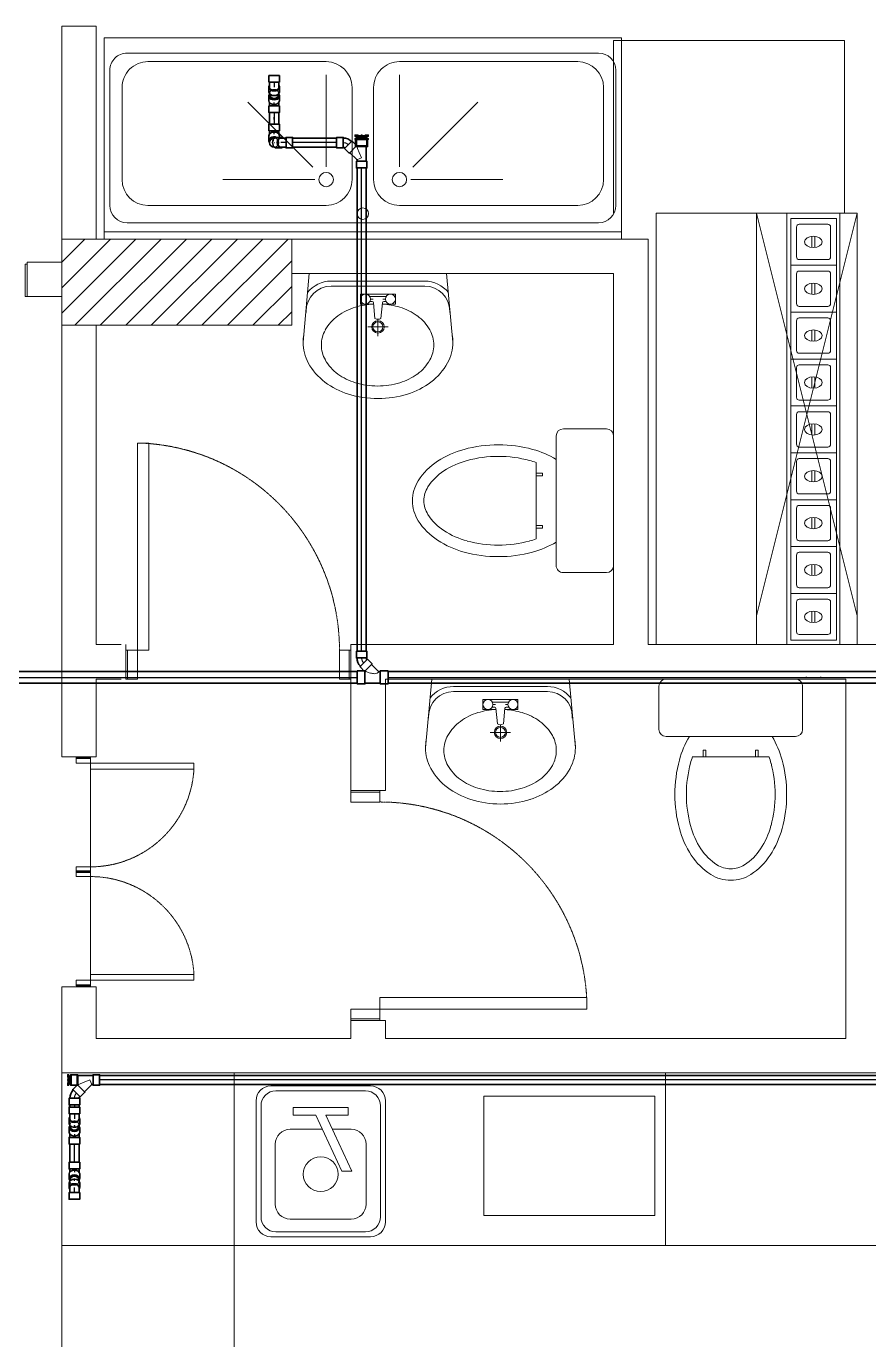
# Model space of a CAD drawing. Header units: metres. Extents: x 1587 to 89247, y -60 to 14723.
# Drawn here: x 80843 to 83774, y 6613 to 11180 of the extents above; entities that cross this region are included whole.
import ezdxf

# ---------------------------------------------------------------- set-up
doc = ezdxf.new("R2010")
doc.units = ezdxf.units.M
doc.header["$LTSCALE"] = 10
for name, pattern in [('AXES', [50.8, 31.75, -6.35, 6.35, -6.35]), ('CACHE', [9.525, 6.35, -3.175]), ('DASHED', [19.05, 12.7, -6.35]), ('DASHED2', [9.525, 6.35, -3.175]), ('HIDDEN4', [0.09375, 0.0625, -0.03125])]:
    doc.linetypes.add(name, pattern=pattern)
doc.layers.get('0').update_dxf_attribs({"color": 253, "lineweight": 0})
for name, color, linetype, lineweight in [('Furniture', 7, 'Continuous', 13), ('PIPES-DRAIN-FITTINGS', 140, 'Continuous', 20), ('SN-RW', 3, 'Continuous', 5)]:
    doc.layers.add(name, color=color, linetype=linetype, lineweight=lineweight)
for name, color, linetype in [('SN-RW-32', 3, 'Continuous'), ('SN-RW-32-SingleLine', 3, 'Continuous'), ('SN-RW-40', 3, 'Continuous'), ('SN-RW-40-SingleLine', 3, 'Continuous'), ('SN-RW-thin', 7, 'Continuous')]:
    doc.layers.add(name, color=color, linetype=linetype)

# ---------------------------------------------------------------- blocks, each defined once
blk = doc.blocks.new('mb-boncau1')
at = {"linetype": 'Continuous'}
for p, q in [((225, 0), (-225, 0)), ((-250, -25), (-250, -175)), ((250, -175), (250, -25)), ((-225, -200), (225, -200))]:
    blk.add_line(p, q, dxfattribs=at)
at = {"color": 44, "linetype": 'Continuous'}
for p, q in [((-132.9, -270), (132.9, -270)), ((-86.4, -247.6), (-96.2, -247.6)), ((-96.2, -247.6), (-96.2, -270.1)), ((-96.2, -270.1), (-86.4, -270.1)), ((-86.4, -270.1), (-86.4, -247.6)), ((86.2, -247.6), (95.9, -247.6)), ((86.2, -270.1), (86.2, -247.6)), ((95.9, -270.1), (86.2, -270.1)), ((95.9, -247.6), (95.9, -270.1))]:
    blk.add_line(p, q, dxfattribs=at)
at = {"linetype": 'Continuous'}
for centre, radius, start, end in [((-225, -25), 25, 90, 180), ((225, -25), 25, 0, 90), ((-225, -175), 25, 180, 270), ((225, -175), 25, 270, 0), ((133.8, -366.1), 323.5, 149.0966, 164.9269), ((-133.8, -366.1), 323.5, 15.0731, 30.9034), ((263.7, -401.1), 458.1, 164.9269, 180), ((-263.7, -401.1), 458.1, 0, 15.0731), ((263.7, -401.1), 458.1, 180, 195.0731), ((-263.7, -401.1), 458.1, 344.9269, 0), ((133.8, -436.1), 323.5, 195.0731, 213.0315), ((-133.8, -436.1), 323.5, 326.9685, 344.9269), ((51.7, -489.5), 225.5, 213.0315, 237.5002), ((-51.7, -489.5), 225.5, 302.4998, 326.9685), ((0, -570.7), 129.3, 237.5002, 270), ((0, -570.7), 129.3, 270, 302.4998)]:
    blk.add_arc(centre, radius, start, end, dxfattribs=at)
at = {"color": 44, "linetype": 'Continuous'}
for centre, radius, start, end in [((133.8, -366.1), 283.5, 160.176, 164.9269), ((-133.8, -366.1), 283.5, 15.0731, 19.824), ((263.7, -401.1), 418.1, 164.9269, 180), ((-263.7, -401.1), 418.1, 0, 15.0731), ((263.7, -401.1), 418.1, 180, 195.0731), ((-263.7, -401.1), 418.1, 344.9269, 0), ((133.8, -436.1), 283.5, 195.0731, 213.0315), ((-133.8, -436.1), 283.5, 326.9685, 344.9269), ((51.7, -489.5), 185.5, 213.0315, 237.5002), ((-51.7, -489.5), 185.5, 302.4998, 326.9685), ((0, -570.7), 89.3, 237.5002, 270), ((0, -570.7), 89.3, 270, 302.4998)]:
    blk.add_arc(centre, radius, start, end, dxfattribs=at)
blk = doc.blocks.new('mb-lavabo4')
for p, q in [((-260.7, -239), (-239, 0)), ((-239, 0), (239, 0)), ((239, 0), (260.7, -239)), ((-163.1, -26.1), (163.1, -26.1)), ((-163.1, -43.5), (0, -43.5)), ((0, -43.5), (163.1, -43.5)), ((-60.8, -88.7), (-60.8, -71.3)), ((-60.8, -71.3), (0, -71.3)), ((-60.8, -106), (-60.8, -88.7)), ((28.4, -80), (-28.4, -80)), ((-26.1, -88.7), (-17, -88.7)), ((0, -71.3), (60.8, -71.3)), ((26.1, -88.7), (17, -88.7)), ((60.8, -71.3), (60.8, -88.7)), ((60.8, -88.7), (60.8, -106)), ((-250, -135.9), (-250, -130.4)), ((-15.3, -106), (-60.8, -106)), ((-28.4, -97.3), (-20.1, -97.3)), ((-15.7, -101.3), (-10.3, -156.3)), ((10.3, -156.3), (15.7, -101.3)), ((60.8, -106), (15.3, -106)), ((20.1, -97.3), (28.4, -97.3)), ((250, -130.4), (250, -135.9)), ((0, -217.3), (0, -159.1)), ((-35.5, -185.5), (0, -185.5)), ((0, -185.5), (35.5, -185.5))]:
    blk.add_line(p, q)
for centre, radius in [((-43.5, -88.7), 17.4), ((43.5, -88.7), 17.4), ((0, -185.5), 21.7), ((0, -185.5), 17.4)]:
    blk.add_circle(centre, radius)
for centre, radius, start, end in [((-163.1, -130.4), 86.9, 90, 180), ((-163.1, -130.4), 104.3, 90, 141.7547), ((163.1, -130.4), 104.3, 38.2453, 90), ((163.1, -130.4), 86.9, 0, 90), ((-19.6, -311.4), 203.2, 106.8299, 126.1394), ((-1.2, -372.4), 266.9, 93.0264, 106.8299), ((-20.1, -101.7), 4.35, 5.6071, 90), ((-1.2, -372.4), 266.9, 73.1701, 86.4587), ((20.1, -101.7), 4.35, 90, 174.3929), ((17.2, -311.4), 203.2, 53.8606, 73.1701), ((-47.9, -272.8), 155.4, 126.1394, 150.4377), ((0, -138.6), 20.5, 239.7473, 300.2527), ((45.4, -272.8), 155.4, 29.5623, 53.8606), ((-112.3, -239), 148.4, 169.6111, 180), ((-91, -248.3), 105.7, 150.4377, 180), ((88.6, -248.3), 105.7, 0, 29.5623), ((112.3, -239), 148.4, 0, 10.3889), ((-112.3, -239), 148.4, 180, 208.9112), ((-91, -248.3), 105.7, 180, 209.5623), ((88.6, -248.3), 105.7, 330.4377, 0), ((112.3, -239), 148.4, 331.0888, 0), ((-58.3, -209.2), 210.2, 208.9112, 233.1301), ((-47.9, -223.8), 155.4, 209.5623, 233.8606), ((45.4, -223.8), 155.4, 306.1394, 330.4377), ((58.3, -209.2), 210.2, 306.8699, 331.0888), ((-19.6, -185.2), 203.2, 233.8606, 253.1701), ((17.2, -185.2), 203.2, 286.8299, 306.1394), ((-23, -162.2), 268.9, 233.1301, 252.7421), ((-1.2, -124.2), 266.9, 253.1701, 270), ((-1.2, -124.2), 266.9, 270, 286.8299), ((23, -162.2), 268.9, 287.2579, 306.8699), ((0, -88.1), 346.5, 252.7421, 270), ((0, -88.1), 346.5, 270, 287.2579)]:
    blk.add_arc(centre, radius, start, end)
blk = doc.blocks.new('fri')
at = {"layer": 'Furniture'}
for p, q in [((1373.6558, 141.2627), (1372.2558, 140.9127)), ((1372.2558, 141.2627), (1373.6558, 140.9127)), ((1372.375, 141.1148), (1372.3362, 141.1148)), ((1372.3749, 141.105), (1372.3362, 141.105)), ((1372.538, 141.1148), (1372.4992, 141.1148)), ((1372.5379, 141.105), (1372.4992, 141.105)), ((1372.701, 141.1148), (1372.6622, 141.1148)), ((1372.7009, 141.105), (1372.6622, 141.105)), ((1372.864, 141.1148), (1372.8252, 141.1148)), ((1372.8639, 141.105), (1372.8252, 141.105)), ((1373.027, 141.1148), (1372.9882, 141.1148)), ((1373.0269, 141.105), (1372.9882, 141.105)), ((1373.19, 141.1148), (1373.1512, 141.1148)), ((1373.1899, 141.105), (1373.1512, 141.105)), ((1373.353, 141.1148), (1373.3142, 141.1148)), ((1373.3529, 141.105), (1373.3142, 141.105)), ((1373.516, 141.1148), (1373.4772, 141.1148)), ((1373.5159, 141.105), (1373.4772, 141.105)), ((1373.679, 141.1148), (1373.6402, 141.1148)), ((1373.6789, 141.105), (1373.6402, 141.105))]:
    blk.add_line(p, q, dxfattribs=at)
at = {"layer": 'Furniture', "linetype": 'ByBlock'}
for p, q in [((1373.7558, 141.2027), (1372.2558, 141.2027)), ((1373.7558, 141.0177), (1372.2558, 141.0177))]:
    blk.add_line(p, q, dxfattribs=at)
at = {"layer": 'Furniture'}
for points in [[(1372.2558, 140.5627), (1373.7558, 140.5627), (1373.7558, 141.2627), (1372.2558, 141.2627)], [(1372.2558, 141.2627), (1373.7558, 141.2627), (1373.7558, 140.9127), (1372.2558, 140.9127)], [(1372.2741, 141.1902), (1372.2741, 141.0312), (1372.4371, 141.0312), (1372.4371, 141.1902)], [(1372.4371, 141.1902), (1372.4371, 141.0312), (1372.6001, 141.0312), (1372.6001, 141.1902)], [(1372.6001, 141.1902), (1372.6001, 141.0312), (1372.7631, 141.0312), (1372.7631, 141.1902)], [(1372.7631, 141.1902), (1372.7631, 141.0312), (1372.9261, 141.0312), (1372.9261, 141.1902)], [(1372.9261, 141.1902), (1372.9261, 141.0312), (1373.0891, 141.0312), (1373.0891, 141.1902)], [(1373.0891, 141.1902), (1373.0891, 141.0312), (1373.2521, 141.0312), (1373.2521, 141.1902)], [(1373.2521, 141.1902), (1373.2521, 141.0312), (1373.4151, 141.0312), (1373.4151, 141.1902)], [(1373.4151, 141.1902), (1373.4151, 141.0312), (1373.5781, 141.0312), (1373.5781, 141.1902)], [(1373.5781, 141.1902), (1373.5781, 141.0312), (1373.7411, 141.0312), (1373.7411, 141.1902)]]:
    blk.add_lwpolyline(points, close=True, dxfattribs=at)
for points in [[(1372.2941, 141.1602), (1372.2941, 141.0612, 0.414214), (1372.3041, 141.0512), (1372.4071, 141.0512, 0.414214), (1372.4171, 141.0612), (1372.4171, 141.1602, 0.414214), (1372.4071, 141.1702), (1372.3041, 141.1702, 0.414214)], [(1372.4571, 141.1602), (1372.4571, 141.0612, 0.414214), (1372.4671, 141.0512), (1372.5701, 141.0512, 0.414214), (1372.5801, 141.0612), (1372.5801, 141.1602, 0.414214), (1372.5701, 141.1702), (1372.4671, 141.1702, 0.414214)], [(1372.6201, 141.1602), (1372.6201, 141.0612, 0.414214), (1372.6301, 141.0512), (1372.7331, 141.0512, 0.414214), (1372.7431, 141.0612), (1372.7431, 141.1602, 0.414214), (1372.7331, 141.1702), (1372.6301, 141.1702, 0.414214)], [(1372.7831, 141.1602), (1372.7831, 141.0612, 0.414214), (1372.7931, 141.0512), (1372.8961, 141.0512, 0.414214), (1372.9061, 141.0612), (1372.9061, 141.1602, 0.414214), (1372.8961, 141.1702), (1372.7931, 141.1702, 0.414214)], [(1372.9461, 141.1602), (1372.9461, 141.0612, 0.414214), (1372.9561, 141.0512), (1373.0591, 141.0512, 0.414214), (1373.0691, 141.0612), (1373.0691, 141.1602, 0.414214), (1373.0591, 141.1702), (1372.9561, 141.1702, 0.414214)], [(1373.1091, 141.1602), (1373.1091, 141.0612, 0.414214), (1373.1191, 141.0512), (1373.2221, 141.0512, 0.414214), (1373.2321, 141.0612), (1373.2321, 141.1602, 0.414214), (1373.2221, 141.1702), (1373.1191, 141.1702, 0.414214)], [(1373.2721, 141.1602), (1373.2721, 141.0612, 0.414214), (1373.2821, 141.0512), (1373.3851, 141.0512, 0.414214), (1373.3951, 141.0612), (1373.3951, 141.1602, 0.414214), (1373.3851, 141.1702), (1373.2821, 141.1702, 0.414214)], [(1373.4351, 141.1602), (1373.4351, 141.0612, 0.414214), (1373.4451, 141.0512), (1373.5481, 141.0512, 0.414214), (1373.5581, 141.0612), (1373.5581, 141.1602, 0.414214), (1373.5481, 141.1702), (1373.4451, 141.1702, 0.414214)], [(1373.5981, 141.1602), (1373.5981, 141.0612, 0.414214), (1373.6081, 141.0512), (1373.7111, 141.0512, 0.414214), (1373.7211, 141.0612), (1373.7211, 141.1602, 0.414214), (1373.7111, 141.1702), (1373.6081, 141.1702, 0.414214)]]:
    blk.add_lwpolyline(points, format="xyb", close=True, dxfattribs=at)
for centre in [(1372.3556, 141.1101), (1372.5186, 141.1101), (1372.6816, 141.1101), (1372.8446, 141.1101), (1373.0076, 141.1101), (1373.1706, 141.1101), (1373.3336, 141.1101), (1373.4966, 141.1101), (1373.6596, 141.1101)]:
    blk.add_ellipse(centre, major_axis=(0, -0.0305), ratio=0.644353, dxfattribs=at)
blk = doc.blocks.new('sink')
at = {"layer": 'Furniture'}
for p, q in [((1378.8169, 144.5269), (1377.0169, 144.5269)), ((1377.0169, 144.5269), (1377.0169, 143.8269)), ((1378.8169, 143.8269), (1378.8169, 144.5269)), ((1378.8169, 143.8269), (1378.8169, 144.5269)), ((1378.8169, 144.5019), (1377.0169, 144.5019)), ((1378.7369, 144.4699), (1377.0969, 144.4699)), ((1377.0369, 144.4099), (1377.0369, 143.9399)), ((1377.1694, 144.4099), (1377.7894, 144.4099)), ((1378.6644, 144.4099), (1378.0444, 144.4099)), ((1378.7969, 143.9399), (1378.7969, 144.4099)), ((1377.0794, 143.9999), (1377.0794, 144.3199)), ((1377.8794, 143.9999), (1377.8794, 144.3199)), ((1377.8794, 144.3199), (1377.8794, 143.9999)), ((1377.9544, 143.9999), (1377.9544, 144.3199)), ((1378.7544, 143.9999), (1378.7544, 144.3199)), ((1377.0969, 143.8799), (1378.7369, 143.8799)), ((1377.7894, 143.9099), (1377.1694, 143.9099)), ((1378.0444, 143.9099), (1378.6644, 143.9099)), ((1377.0169, 143.8269), (1378.8169, 143.8269))]:
    blk.add_line(p, q, dxfattribs=at)
at = {"layer": 'Furniture', "linetype": 'DASHED', "ltscale": 2}
blk.add_line((1378.8169, 144.5269), (1378.8169, 144.2269), dxfattribs=at)
at = {"layer": 'Furniture', "linetype": 'DASHED2'}
for p, q in [((1377.4296, 144.3198), (1377.7496, 144.3198)), ((1378.4041, 144.3198), (1378.0841, 144.3198)), ((1377.5166, 144.0509), (1377.7429, 144.2771)), ((1377.7895, 143.9562), (1377.7895, 144.2762)), ((1378.0442, 143.9562), (1378.0442, 144.2762)), ((1378.3171, 144.0509), (1378.0909, 144.2771))]:
    blk.add_line(p, q, dxfattribs=at)
at = {"layer": 'Furniture'}
for centre, radius in [((1377.9169, 144.4384), 0.02), ((1377.7894, 144.3199), 0.025), ((1378.0444, 144.3199), 0.025)]:
    blk.add_circle(centre, radius, dxfattribs=at)
for centre, radius, start, end in [((1377.0969, 144.4099), 0.06, 90, 180), ((1378.7369, 144.4099), 0.06, 0, 90), ((1377.1694, 144.3199), 0.09, 90, 180), ((1377.7894, 144.3199), 0.09, 0, 90), ((1378.0444, 144.3199), 0.09, 90, 180), ((1378.6644, 144.3199), 0.09, 0, 90), ((1377.1694, 143.9999), 0.09, 180, 270), ((1377.7894, 143.9999), 0.09, 270, 0), ((1378.0444, 143.9999), 0.09, 180, 270), ((1378.6644, 143.9999), 0.09, 270, 0), ((1377.0969, 143.9399), 0.06, 180, 270), ((1378.7369, 143.9399), 0.06, 270, 0)]:
    blk.add_arc(centre, radius, start, end, dxfattribs=at)
blk = doc.blocks.new('MB-SINK300x350')
at = {"linetype": 'Continuous'}
for p, q in [((-173.1, 0), (173.1, 0)), ((-155.8, -17.3), (155.8, -17.3)), ((-225, -473.1), (-225, -51.9)), ((-207.7, -455.8), (-207.7, -69.2)), ((207.7, -69.2), (207.7, -455.8)), ((225, -51.9), (225, -473.1)), ((-106.2, -151.2), (5.7, -151.2)), ((40.4, -151.2), (106.2, -151.2)), ((-158.1, -411.4), (-158.1, -203.1)), ((158.1, -203.1), (158.1, -411.4)), ((106.2, -463.3), (-106.2, -463.3)), ((173.1, -525), (-173.1, -525)), ((155.8, -507.7), (-155.8, -507.7))]:
    blk.add_line(p, q, dxfattribs=at)
for p, q in [((-95.9, -102), (-95.9, -75.2)), ((-95.9, -75.2), (95.9, -75.2)), ((95.9, -75.2), (95.9, -102)), ((-17.3, -102), (-95.9, -102)), ((-17.3, -102), (74, -296.8)), ((108.6, -296.8), (17.3, -102)), ((95.9, -102), (17.3, -102)), ((74, -296.8), (108.6, -296.8))]:
    blk.add_line(p, q)
at = {"color": 44, "linetype": 'Continuous'}
blk.add_circle((0, -307.2), 60.6, dxfattribs=at)
at = {"linetype": 'Continuous'}
for centre, start, end in [((-173.1, -51.9), 90, 180), ((173.1, -51.9), 0, 90), ((-155.8, -69.2), 90, 180), ((155.8, -69.2), 0, 90), ((-106.2, -203.1), 90, 180), ((106.2, -203.1), 0, 90), ((-155.8, -455.8), 180, 270), ((-106.2, -411.4), 180, 270), ((106.2, -411.4), 270, 0), ((155.8, -455.8), 270, 0), ((-173.1, -473.1), 180, 270), ((173.1, -473.1), 270, 0)]:
    blk.add_arc(centre, 51.9, start, end, dxfattribs=at)
blk = doc.blocks.new('A$C22400238')
at = {"ltscale": 75}
for p, q in [((24, 39.5), (-24, 39.5)), ((-24, 36), (-24, 39.5)), ((-20, 34), (-24, 36)), ((-18.6, 28), (-24, 28)), ((-24, 28), (-24, 25.5)), ((-24, 25.5), (-22, 25.5)), ((-22, 25.5), (-22, 0)), ((-22, 0), (-20, 0)), ((-18.6, 34), (-18.5, 34)), ((24, 28), (18.6, 28)), ((20, 34), (24, 36)), ((20, 0), (22, 0)), ((22, 0), (22, 25.5)), ((24, 25.5), (22, 25.5)), ((24, 39.5), (24, 36)), ((24, 28), (24, 25.5))]:
    blk.add_line(p, q, dxfattribs=at)
at = {"color": 8, "ltscale": 75}
for p, q in [((-24, 39.5), (-24, 39.5)), ((24, 36), (-24, 36)), ((-22.5, 41), (-13.5, 41)), ((-22, 25.5), (22, 25.5)), ((20, 34), (-20, 34)), ((-18.5, 34), (-20, 33.5)), ((-20, 33.5), (-18.5, 33)), ((-18.5, 33), (-20, 32.5)), ((-20, 32.5), (-18.5, 32)), ((-18.5, 32), (-20, 31.5)), ((-20, 31.5), (-18.5, 31)), ((-18.5, 31), (-20, 30.5)), ((-20, 30.5), (-18.5, 30)), ((-18.5, 30), (-20, 29.5)), ((-20, 29.5), (-18.5, 29)), ((-18.5, 29), (-20, 28.5)), ((-20, 28.5), (-18.6, 28)), ((-20, 0), (20, 0)), ((-18.6, 28), (18.6, 28)), ((18.5, 33), (-18.5, 34)), ((18.5, 32), (-18.5, 33)), ((18.5, 31), (-18.5, 32)), ((18.5, 30), (-18.5, 31)), ((18.5, 29), (-18.5, 30)), ((18.5, 28), (-18.5, 29)), ((-12, 39.5), (-12, 39.5)), ((-1.8, 40.2), (-1.8, 39.5)), ((1, 41), (-1.1, 41)), ((1.8, 40.2), (1.8, 39.5)), ((12, 39.5), (12, 39.5)), ((22.5, 41), (13.5, 41)), ((18.5, 34), (20, 33.5)), ((20, 33.5), (18.5, 33)), ((18.5, 33), (20, 32.5)), ((20, 32.5), (18.5, 32)), ((18.5, 32), (20, 31.5)), ((20, 31.5), (18.5, 31)), ((18.5, 31), (20, 30.5)), ((20, 30.5), (18.5, 30)), ((18.5, 30), (20, 29.5)), ((20, 29.5), (18.5, 29)), ((18.5, 29), (20, 28.5)), ((20, 28.5), (18.5, 28)), ((18.5, 28), (18.6, 28)), ((24, 39.5), (24, 39.5))]:
    blk.add_line(p, q, dxfattribs=at)
for centre, radius, start, end in [((-22.5, 39.5), 1.5, 90, 180), ((-13.5, 39.5), 1.5, 0, 90), ((-1.1, 40.2), 0.75, 90, 180), ((1, 40.2), 0.75, 0, 90), ((13.5, 39.5), 1.5, 90, 180), ((22.5, 39.5), 1.5, 0, 90)]:
    blk.add_arc(centre, radius, start, end, dxfattribs=at)

msp = doc.modelspace()

# ---------------------------------------------------------------- hatches: boundary and pattern name
at = {"transparency": 33554687}
h = msp.add_hatch(dxfattribs=at)
h.set_pattern_fill('ANSI31', color=256, scale=500)
h.set_pattern_definition([(45, (-1213072.43, -146475.15), (-44.1941738, 44.1941738), [])])
h.paths.add_polyline_path([(80966.8, 10440.3), (80966.8, 10140.3), (81766.8, 10140.3), (81766.8, 10440.3)])

# ---------------------------------------------------------------- linework, layer by layer
for p, q in [((80966.8, 10440.3), (80966.8, 11180.3)), ((80966.8, 11180.3), (81086.8, 11180.3)), ((81086.8, 11180.3), (81086.8, 10440.3)), ((82886.8, 10530.3), (82886.8, 11130.3)), ((82886.8, 11130.3), (83689.7, 11130.3)), ((83689.7, 11130.3), (83689.7, 10530.3)), ((80966.8, 10440.3), (80966.8, 10360.3)), ((81766.8, 10440.3), (81086.8, 10440.3)), ((81766.8, 10440.3), (83006.8, 10440.3)), ((83006.8, 9030.3), (83006.8, 10440.3)), ((80966.8, 10360.3), (80846.8, 10360.3)), ((80846.8, 10240.3), (80846.8, 10360.3)), ((81766.8, 10320.3), (82886.8, 10320.3)), ((81766.8, 10140.3), (81766.8, 10320.3)), ((82886.8, 9030.3), (82886.8, 10320.3)), ((80966.8, 10240.3), (80846.8, 10240.3)), ((80966.8, 10240.3), (80966.8, 8640.3)), ((83006.8, 9030.3), (83006.8, 10260.3)), ((81086.8, 9030.3), (81086.8, 10140.3)), ((81086.8, 10140.3), (81766.8, 10140.3)), ((81086.8, 9030.3), (81173, 9030.3)), ((81190, 8910.3), (81190, 9030.3)), ((81973, 9030.3), (82886.8, 9030.3)), ((81973, 9030.3), (81973, 8522.6)), ((83006.8, 9030.3), (83814.2, 9030.3)), ((81086.8, 8910.3), (81173, 8910.3)), ((81086.8, 8640.3), (81086.8, 8910.3)), ((82093, 8910.3), (83694.2, 8910.3)), ((82093, 8910.3), (82093, 8522.6)), ((83694.2, 8910.3), (83694.2, 7660.3)), ((81086.8, 8640.3), (80966.8, 8640.3)), ((81066.8, 8640.3), (81066.8, 7840.3)), ((81973, 8522.6), (82093, 8522.6)), ((80966.8, 7840.3), (80966.8, 7540.3)), ((81086.8, 7840.3), (80966.8, 7840.3)), ((81086.8, 7660.3), (81086.8, 7840.3)), ((81973, 7722.6), (81973, 7660.3)), ((81973, 7722.6), (82093, 7722.6)), ((82093, 7722.6), (82093, 7660.3)), ((81973, 7660.3), (81086.8, 7660.3)), ((83694.2, 7660.3), (82093, 7660.3)), ((80966.8, 7540.3), (80966.8, 5620.3)), ((80966.8, 7540.3), (86440.7, 7540.3)), ((81566.8, 7540.3), (81566.8, 5740.3)), ((84566.8, 7540.3), (81566.8, 7540.3)), ((81566.8, 7540.3), (81566.8, 6940.3)), ((83066.8, 6940.3), (83066.8, 7540.3)), ((81566.8, 6940.3), (80966.8, 6940.3)), ((80966.8, 6940.3), (80966.8, 5740.3)), ((81566.8, 6940.3), (84566.8, 6940.3)), ((81566.8, 5740.3), (81566.8, 6940.3))]:
    msp.add_line(p, q)
for points in [[(80966.8, 10140.3), (80966.8, 10440.3), (81766.8, 10440.3), (81766.8, 10140.3)], [(80840, 10240.3), (80846.8, 10240.3), (80846.8, 10352.8), (80840, 10352.8)], [(81196.1, 8910.3), (81190, 8910.3), (81190, 9010.3), (81196.1, 9010.3)], [(81973, 8910.3), (81966.9, 8910.3), (81966.9, 9010.3), (81973, 9010.3)], [(81016.8, 8634.2), (81016.8, 8637.2), (81066.8, 8637.2), (81066.8, 8634.2)], [(81973, 8522.6), (81973, 8516.6), (82073, 8516.6), (82073, 8522.6)], [(81016.8, 8243.3), (81016.8, 8240.3), (81066.8, 8240.3), (81066.8, 8243.3)], [(81016.8, 8237.2), (81016.8, 8240.3), (81066.8, 8240.3), (81066.8, 8237.2)], [(81016.8, 7846.4), (81016.8, 7843.3), (81066.8, 7843.3), (81066.8, 7846.4)], [(81973, 7728.7), (81973, 7722.6), (82073, 7722.6), (82073, 7728.7)]]:
    msp.add_lwpolyline(points, close=True)
for points in [[(81196.1, 9010.3), (81270, 9010.3), (81270, 9730.3), (81230, 9730.3), (81230, 8910.3), (81196.1, 8910.3)], [(81196.1, 9010.3), (81196.1, 8910.3)], [(81966.9, 8910.3), (81933, 8910.3), (81933, 9010.3), (81966.9, 9010.3)], [(81966.9, 9010.3), (81966.9, 8910.3)], [(81066.8, 8634.2), (81066.8, 8597.2), (81426.8, 8597.2), (81426.8, 8617.2), (81016.8, 8617.2), (81016.8, 8634.2)], [(81066.8, 8634.2), (81016.8, 8634.2)], [(81973, 8516.6), (81973, 8482.6), (82073, 8482.6), (82073, 8516.6)], [(82073, 8516.6), (81973, 8516.6)], [(81016.8, 8240.3), (81016.8, 8257.2), (81066.8, 8257.2), (81066.8, 8240.3)], [(81016.8, 8240.3), (81016.8, 8223.3), (81066.8, 8223.3), (81066.8, 8240.3)], [(81066.8, 8240.3), (81016.8, 8240.3)], [(81066.8, 8240.3), (81016.8, 8240.3)], [(81066.8, 7846.4), (81066.8, 7883.3), (81426.8, 7883.3), (81426.8, 7863.3), (81016.8, 7863.3), (81016.8, 7846.4)], [(81066.8, 7846.4), (81016.8, 7846.4)], [(82073, 7728.7), (82073, 7802.6), (82793, 7802.6), (82793, 7762.6), (81973, 7762.6), (81973, 7728.7)], [(82073, 7728.7), (81973, 7728.7)]]:
    msp.add_lwpolyline(points)
at = {"linetype": 'HIDDEN4'}
for centre, radius, start, end in [((81211.8, 9010.3), 721.2, 0, 86.7268), ((81066.8, 8617.8), 360.6, 270, 356.7268), ((82073, 7761.5), 721.2, 3.2732, 90), ((81066.8, 7862.7), 360.6, 3.2732, 90)]:
    msp.add_arc(centre, radius, start, end, dxfattribs=at)
at = {"layer": 'Furniture', "lineweight": 9}
msp.add_lwpolyline([(83029.5, 7460), (82435.1, 7460), (82435.1, 7044.2), (83029.5, 7044.2)], close=True, dxfattribs=at)
at = {"layer": 'SN-RW', "lineweight": 35}
for p, q in [((81689.7, 11008.9), (81721.7, 11008.9)), ((81687.4, 10952), (81687.4, 10968.3)), ((81721.7, 10985.9), (81689.7, 10985.9)), ((81724, 10952), (81724, 10968.3)), ((81687.4, 10937.3), (81687.4, 10921.1)), ((81689.7, 10944.7), (81689.7, 10937.3)), ((81724, 10937.3), (81724, 10921.1)), ((81721.7, 10903.4), (81689.7, 10903.4)), ((81689.7, 10880.4), (81721.7, 10880.4)), ((81689.7, 10839.9), (81721.7, 10839.9)), ((81687.4, 10782.9), (81687.4, 10799.2)), ((81721.7, 10816.9), (81689.7, 10816.9)), ((81713.1, 10793.9), (81729.3, 10793.9)), ((81724, 10793.9), (81724, 10799.2)), ((81747, 10791.6), (81747, 10759.6)), ((81770, 10759.6), (81770, 10791.6)), ((81923.2, 10759.6), (81923.2, 10791.6)), ((81946.2, 10759.6), (81946.2, 10791.6)), ((81975.2, 10779.6), (81952.6, 10757)), ((81952.6, 10757), (81975.2, 10779.6)), ((81994, 10787), (82026, 10787)), ((81713.1, 10757.3), (81729.3, 10757.3)), ((81968.9, 10740.7), (81991.5, 10763.3)), ((81968.9, 10740.7), (81991.5, 10763.3)), ((81993.1, 10716.5), (81968.9, 10740.7)), ((81994, 10760.8), (81991.5, 10763.3)), ((81994, 10760.8), (81994, 10764)), ((82026, 10764), (81994, 10764)), ((82026, 10764), (82026, 10710.8)), ((81994, 10710.8), (81994, 10714.2)), ((82026, 10710.8), (81994, 10710.8)), ((81994, 10687.8), (82026, 10687.8)), ((82026, 9006.8), (81994, 9006.8)), ((82026, 8983.8), (81994, 8983.8)), ((82028.6, 8977.5), (82006, 8954.8)), ((82028.6, 8977.5), (82006, 8954.8)), ((82022.3, 8938.6), (82044.9, 8961.2)), ((82044.9, 8961.2), (82022.3, 8938.6)), ((82069.1, 8937), (82044.9, 8961.2)), ((81994.6, 8936.1), (81994.6, 8896.1)), ((82021.6, 8896.1), (82021.6, 8936.1)), ((82024.8, 8936.1), (82022.3, 8938.6)), ((82074.8, 8896.1), (82074.8, 8936.1)), ((82101.8, 8936.1), (82101.8, 8896.1)), ((80999.4, 7500.1), (80999.4, 7532.1)), ((81022.4, 7532.1), (81022.4, 7500.1)), ((81022.4, 7532.1), (81075.7, 7532.1)), ((81025.6, 7500.1), (81022.4, 7500.1)), ((81025.6, 7500.1), (81023.1, 7497.6)), ((81045.8, 7475), (81023.1, 7497.6)), ((81045.8, 7475), (81023.1, 7497.6)), ((81069.9, 7499.2), (81045.8, 7475)), ((81075.7, 7500.1), (81072.2, 7500.1)), ((81075.7, 7532.1), (81075.7, 7500.1)), ((81098.7, 7500.1), (81098.7, 7532.1)), ((81026.9, 7452.4), (80994.9, 7452.4)), ((81006.9, 7481.4), (81029.5, 7458.7)), ((81029.5, 7458.7), (81006.9, 7481.4)), ((81026.9, 7429.4), (80994.9, 7429.4)), ((81026.9, 7421.8), (80994.9, 7421.8)), ((80992.6, 7364.8), (80992.6, 7381.1)), ((80994.9, 7398.8), (81026.9, 7398.8)), ((81029.2, 7364.8), (81029.2, 7381.1)), ((80992.6, 7350.2), (80992.6, 7333.9)), ((80994.9, 7316.3), (81026.9, 7316.3)), ((81029.2, 7350.2), (81029.2, 7333.9)), ((81026.9, 7293.3), (80994.9, 7293.3)), ((81026.9, 7230), (80994.9, 7230)), ((80992.6, 7173), (80992.6, 7189.3)), ((80994.9, 7207), (81026.9, 7207)), ((81029.2, 7173), (81029.2, 7189.3)), ((80992.6, 7158.4), (80992.6, 7142.1)), ((81029.2, 7158.4), (81029.2, 7142.1)), ((80994.9, 7124.4), (81026.9, 7124.4)), ((81026.9, 7101.4), (80994.9, 7101.4))]:
    msp.add_line(p, q, dxfattribs=at)
for points in [[(81689.7, 10985.9), (81687.4, 10985.9), (81687.4, 11008.9), (81689.7, 11008.9)], [(81721.7, 11008.9), (81724, 11008.9), (81724, 10985.9), (81721.7, 10985.9)], [(81689.7, 10903.4), (81687.4, 10903.4), (81687.4, 10880.4), (81689.7, 10880.4)], [(81721.7, 10880.4), (81724, 10880.4), (81724, 10903.4), (81721.7, 10903.4)], [(81689.7, 10816.9), (81687.4, 10816.9), (81687.4, 10839.9), (81689.7, 10839.9)], [(81721.7, 10839.9), (81724, 10839.9), (81724, 10816.9), (81721.7, 10816.9)], [(81770, 10791.6), (81770, 10793.9), (81747, 10793.9), (81747, 10791.6)], [(81946.2, 10791.6), (81946.2, 10793.9), (81923.2, 10793.9), (81923.2, 10791.6)], [(81991.5, 10763.3), (81993.1, 10764.9), (81976.9, 10781.2), (81975.2, 10779.6)], [(81975.2, 10779.6), (81976.9, 10781.2), (81993.1, 10764.9), (81991.5, 10763.3)], [(81994, 10764), (81991.7, 10764), (81991.7, 10787), (81994, 10787)], [(82026, 10787), (82028.3, 10787), (82028.3, 10764), (82026, 10764)], [(81747, 10759.6), (81747, 10757.3), (81770, 10757.3), (81770, 10759.6)], [(81923.2, 10759.6), (81923.2, 10757.3), (81946.2, 10757.3), (81946.2, 10759.6)], [(81952.6, 10757), (81951, 10755.3), (81967.2, 10739.1), (81968.9, 10740.7)], [(81968.9, 10740.7), (81967.2, 10739.1), (81951, 10755.3), (81952.6, 10757)], [(81994, 10710.8), (81991.7, 10710.8), (81991.7, 10687.8), (81994, 10687.8)], [(82026, 10687.8), (82028.3, 10687.8), (82028.3, 10710.8), (82026, 10710.8)], [(81994, 8983.8), (81991.7, 8983.8), (81991.7, 9006.8), (81994, 9006.8)], [(82026, 9006.8), (82028.3, 9006.8), (82028.3, 8983.8), (82026, 8983.8)], [(82006, 8954.8), (82004.4, 8953.2), (82020.6, 8936.9), (82022.3, 8938.6)], [(82006, 8954.8), (82004.4, 8953.2), (82020.6, 8936.9), (82022.3, 8938.6)], [(82044.9, 8961.2), (82046.5, 8962.8), (82030.3, 8979.1), (82028.6, 8977.5)], [(82044.9, 8961.2), (82046.5, 8962.8), (82030.3, 8979.1), (82028.6, 8977.5)], [(82021.6, 8936.1), (82021.6, 8938.8), (81994.6, 8938.8), (81994.6, 8936.1)], [(82074.8, 8936.1), (82074.8, 8938.8), (82101.8, 8938.8), (82101.8, 8936.1)], [(81994.6, 8896.1), (81994.6, 8893.4), (82021.6, 8893.4), (82021.6, 8896.1)], [(82101.8, 8896.1), (82101.8, 8893.4), (82074.8, 8893.4), (82074.8, 8896.1)], [(80999.4, 7532.1), (80999.4, 7534.4), (81022.4, 7534.4), (81022.4, 7532.1)], [(81022.4, 7500.1), (81022.4, 7497.8), (80999.4, 7497.8), (80999.4, 7500.1)], [(81023.1, 7497.6), (81021.5, 7499.2), (81005.2, 7483), (81006.9, 7481.4)], [(81006.9, 7481.4), (81005.2, 7483), (81021.5, 7499.2), (81023.1, 7497.6)], [(81098.7, 7532.1), (81098.7, 7534.4), (81075.7, 7534.4), (81075.7, 7532.1)], [(81075.7, 7500.1), (81075.7, 7497.8), (81098.7, 7497.8), (81098.7, 7500.1)], [(80994.9, 7452.4), (80992.6, 7452.4), (80992.6, 7429.4), (80994.9, 7429.4)], [(81026.9, 7429.4), (81029.2, 7429.4), (81029.2, 7452.4), (81026.9, 7452.4)], [(81029.5, 7458.7), (81031.1, 7457.1), (81047.4, 7473.4), (81045.8, 7475)], [(81045.8, 7475), (81047.4, 7473.4), (81031.1, 7457.1), (81029.5, 7458.7)], [(80994.9, 7421.8), (80992.6, 7421.8), (80992.6, 7398.8), (80994.9, 7398.8)], [(81026.9, 7398.8), (81029.2, 7398.8), (81029.2, 7421.8), (81026.9, 7421.8)], [(80994.9, 7293.3), (80992.6, 7293.3), (80992.6, 7316.3), (80994.9, 7316.3)], [(81026.9, 7316.3), (81029.2, 7316.3), (81029.2, 7293.3), (81026.9, 7293.3)], [(80994.9, 7230), (80992.6, 7230), (80992.6, 7207), (80994.9, 7207)], [(81026.9, 7207), (81029.2, 7207), (81029.2, 7230), (81026.9, 7230)], [(80994.9, 7101.4), (80992.6, 7101.4), (80992.6, 7124.4), (80994.9, 7124.4)], [(81026.9, 7124.4), (81029.2, 7124.4), (81029.2, 7101.4), (81026.9, 7101.4)]]:
    msp.add_lwpolyline(points, dxfattribs=at)
for centre, start, end in [((81705.7, 10944.7), 180, 0), ((81705.7, 10775.6), 90, 270), ((81010.9, 7357.5), 180, 0), ((81010.9, 7165.7), 0, 180)]:
    msp.add_arc(centre, 16, start, end, dxfattribs=at)
at = {"layer": 'SN-RW', "lineweight": 35, "ltscale": 1.032}
for centre, radius, start, end in [((81946.2, 10750.6), 41, 45, 90), ((81946.2, 10750.6), 9, 45, 90), ((81990.8, 10714.2), 3.2, 360, 45), ((82035, 8983.8), 41, 180, 225), ((82035, 8983.8), 9, 180, 225), ((82071.3, 8939.3), 3.2, 225, 270), ((81072.2, 7496.9), 3.2, 90, 135), ((81035.9, 7452.4), 41, 135, 180), ((81035.9, 7452.4), 9, 135, 180)]:
    msp.add_arc(centre, radius, start, end, dxfattribs=at)
at = {"layer": 'SN-RW', "lineweight": 35}
for centre, major_axis, start_param, end_param in [((81705.7, 10968.3), (18.3, 0), 2.634823, 6.789955), ((81705.7, 10968.3), (16, 0), 3.141593, 6.283185), ((81705.7, 10937.3), (18.3, 0), 2.634823, 6.789955), ((81705.7, 10952), (18.3, 0), 3.141593, 6.283185), ((81705.7, 10921.1), (18.3, 0), 3.141593, 6.283185), ((81705.7, 10937.3), (16, 0), 3.141593, 6.283185), ((81705.7, 10782.9), (18.3, 0), 7.296043, 9.931548), ((81705.7, 10799.2), (18.3, 0), 0, 3.141593), ((81705.7, 10782.9), (16, 0), 1.243956, 3.141593), ((81713.1, 10775.6), (0, 18.3), 0, 3.141593), ((81729.3, 10775.6), (0, 18.3), 5.776416, 9.931548), ((81729.3, 10775.6), (0, 16), 0, 3.141593), ((81010.9, 7381.1), (-18.3, 0), 5.776416, 9.931548), ((81010.9, 7350.2), (-18.3, 0), 5.776416, 9.931548), ((81010.9, 7364.8), (-18.3, 0), 0, 3.141593), ((81010.9, 7381.1), (-16, 0), 0, 3.141593), ((81010.9, 7333.9), (-18.3, 0), 0, 3.141593), ((81010.9, 7350.2), (-16, 0), 0, 3.141593), ((81010.9, 7173), (-18.3, 0), 2.634823, 6.789955), ((81010.9, 7189.3), (-18.3, 0), 3.141593, 6.283185), ((81010.9, 7158.4), (-18.3, 0), 3.141593, 6.283185), ((81010.9, 7173), (-16, 0), 3.141593, 6.283185), ((81010.9, 7142.1), (-18.3, 0), 2.634823, 6.789955), ((81010.9, 7142.1), (-16, 0), 3.141593, 6.283185)]:
    msp.add_ellipse(centre, major_axis=major_axis, ratio=0.707107, start_param=start_param, end_param=end_param, dxfattribs=at)
at = {"layer": 'SN-RW-32', "lineweight": 35}
for p, q in [((81689.7, 10985.9), (81689.7, 10968.3)), ((81721.7, 10985.9), (81721.7, 10968.3)), ((81721.7, 10944.7), (81721.7, 10937.3)), ((81689.7, 10903.4), (81689.7, 10914.8)), ((81689.7, 10880.4), (81689.7, 10839.9)), ((81721.7, 10903.4), (81721.7, 10914.8)), ((81721.7, 10880.4), (81721.7, 10839.9)), ((81689.7, 10805.5), (81689.7, 10816.9)), ((81689.7, 10775.6), (81689.7, 10782.9)), ((81705.7, 10791.6), (81706.8, 10791.6)), ((81721.7, 10805.5), (81721.7, 10816.9)), ((81747, 10791.6), (81729.3, 10791.6)), ((81923.2, 10791.6), (81770, 10791.6)), ((81705.7, 10759.6), (81706.8, 10759.6)), ((81747, 10759.6), (81729.3, 10759.6)), ((81923.2, 10759.6), (81770, 10759.6)), ((81994, 9006.8), (81994, 10687.8)), ((82026, 9006.8), (82026, 10687.8)), ((84990.8, 7532.1), (81098.7, 7532.1)), ((84990.8, 7500.1), (81098.7, 7500.1)), ((80994.9, 7429.4), (80994.9, 7421.8)), ((81026.9, 7429.4), (81026.9, 7421.8)), ((80994.9, 7398.8), (80994.9, 7381.1)), ((80994.9, 7357.5), (80994.9, 7358.6)), ((80994.9, 7357.5), (80994.9, 7350.2)), ((81026.9, 7398.8), (81026.9, 7381.1)), ((81026.9, 7357.5), (81026.9, 7358.6)), ((81026.9, 7357.5), (81026.9, 7350.2)), ((80994.9, 7327.7), (80994.9, 7316.3)), ((81026.9, 7327.7), (81026.9, 7316.3)), ((80994.9, 7230), (80994.9, 7293.3)), ((81026.9, 7230), (81026.9, 7293.3)), ((80994.9, 7207), (80994.9, 7195.6)), ((80994.9, 7165.7), (80994.9, 7173)), ((81026.9, 7207), (81026.9, 7195.6)), ((81026.9, 7165.7), (81026.9, 7173)), ((80994.9, 7124.4), (80994.9, 7142.1)), ((81026.9, 7124.4), (81026.9, 7142.1))]:
    msp.add_line(p, q, dxfattribs=at)
at = {"layer": 'SN-RW-32-SingleLine'}
for p, q in [((81705.7, 10985.9), (81705.7, 10968.3)), ((81705.7, 10903.4), (81705.7, 10914.8)), ((81705.7, 10880.4), (81705.7, 10839.9)), ((81705.7, 10856.5), (81705.7, 10863.8)), ((81705.7, 10805.5), (81705.7, 10816.9)), ((81705.7, 10775.6), (81706.8, 10775.6)), ((81747, 10775.6), (81729.3, 10775.6)), ((81923.2, 10775.6), (81770, 10775.6)), ((82010, 9006.8), (82010, 10687.8)), ((84990.8, 7516.1), (81098.7, 7516.1)), ((81010.9, 7429.4), (81010.9, 7421.8)), ((81010.9, 7398.8), (81010.9, 7381.1)), ((81010.9, 7357.5), (81010.9, 7358.6)), ((81010.9, 7357.5), (81010.9, 7350.2)), ((81010.9, 7327.7), (81010.9, 7316.3)), ((81010.9, 7230), (81010.9, 7293.3)), ((81010.9, 7207), (81010.9, 7195.6)), ((81010.9, 7165.7), (81010.9, 7173)), ((81010.9, 7124.4), (81010.9, 7142.1))]:
    msp.add_line(p, q, dxfattribs=at)
at = {"layer": 'SN-RW-40', "lineweight": 35}
for p, q in [((77360.9, 8936.1), (81994.6, 8936.1)), ((82024.8, 8936.1), (82021.6, 8936.1)), ((82074.8, 8936.1), (82071.3, 8936.1)), ((82101.8, 8936.1), (85062.1, 8936.1)), ((77360.9, 8896.1), (81994.6, 8896.1)), ((82021.6, 8896.1), (82074.8, 8896.1)), ((82101.8, 8896.1), (85062.1, 8896.1))]:
    msp.add_line(p, q, dxfattribs=at)
at = {"layer": 'SN-RW-40-SingleLine'}
for p, q in [((77360.9, 8916.1), (81994.6, 8916.1)), ((82101.8, 8916.1), (85062.1, 8916.1)), ((83555.3, 8916.1), (83608.6, 8916.1)), ((83558.5, 8916.1), (83555.3, 8916.1)), ((83608.6, 8916.1), (83605.1, 8916.1))]:
    msp.add_line(p, q, dxfattribs=at)
at = {"layer": 'SN-RW-thin', "linetype": 'Continuous', "lineweight": 20, "extrusion": (0, 0, -1)}
for points in [[(-81994, 10712.4), (-81996.1, 10716.5), (-82002, 10718.9), (-82010, 10722.2), (-82002, 10741.5), (-81996.1, 10755.7), (-81994, 10760.8)], [(-81074.1, 7500.1), (-81070, 7502.2), (-81067.6, 7508.1), (-81064.2, 7516.1), (-81044.9, 7508.1), (-81030.8, 7502.2), (-81025.6, 7500.1)]]:
    msp.add_lwpolyline(points, dxfattribs=at)
at = {"layer": 'SN-RW-thin', "linetype": 'CACHE', "lineweight": 20}
for centre, start, end in [((81705.7, 10944.7), 0, 180), ((81705.7, 10775.6), 270, 90), ((81010.9, 7357.5), 0, 180), ((81010.9, 7165.7), 180, 0)]:
    msp.add_arc(centre, 16, start, end, dxfattribs=at)
at = {"layer": 'SN-RW-thin', "linetype": 'AXES', "lineweight": 20, "ltscale": 1.032}
for centre, start, end in [((81946.2, 10750.6), 45, 90), ((82035, 8983.8), 180, 225), ((81035.9, 7452.4), 135, 180)]:
    msp.add_arc(centre, 25, start, end, dxfattribs=at)
at = {"layer": 'SN-RW-thin', "linetype": 'Continuous', "lineweight": 20}
msp.add_open_spline([(82073.2, 8936.1), (82068.6, 8934.4), (82064.3, 8930.5), (82055.4, 8928.1), (82041.6, 8930.5), (82029.5, 8934.4), (82024.8, 8936.1)], degree=3, dxfattribs=at)

# ---------------------------------------------------------------- block references
at = {"layer": 'Furniture', "lineweight": 9, "xscale": 1000, "yscale": 1000, "zscale": 1000}
for name, p, rotation in [('sink', (1459931.1, 154967.1), 180), ('fri', (-57528.5, 1382786.1), 269.9999999999999)]:
    msp.add_blockref(name, p, dxfattribs=dict(at, rotation=rotation))
at = {"layer": 'Furniture', "lineweight": 9}
for name, p in [('mb-lavabo4', (82066.8, 10320.3)), ('mb-lavabo4', (82493, 8910.3)), ('mb-boncau1', (83294.2, 8910.3)), ('MB-SINK300x350', (81867.7, 7495.6))]:
    msp.add_blockref(name, p, dxfattribs=at)
at = {"layer": 'Furniture', "lineweight": 9, "rotation": 270}
msp.add_blockref('mb-boncau1', (82886.8, 9530.3), dxfattribs=at)
at = {"layer": 'PIPES-DRAIN-FITTINGS', "lineweight": 9}
msp.add_blockref('A$C22400238', (82010, 10761.5), dxfattribs=at)
at = {"layer": 'PIPES-DRAIN-FITTINGS', "lineweight": 9, "xscale": 0.8, "yscale": 0.8, "zscale": 0.8, "rotation": 90.00000000000001}
msp.add_blockref('A$C22400238', (81019.8, 7516.1), dxfattribs=at)

doc.saveas('drawing.dxf')
